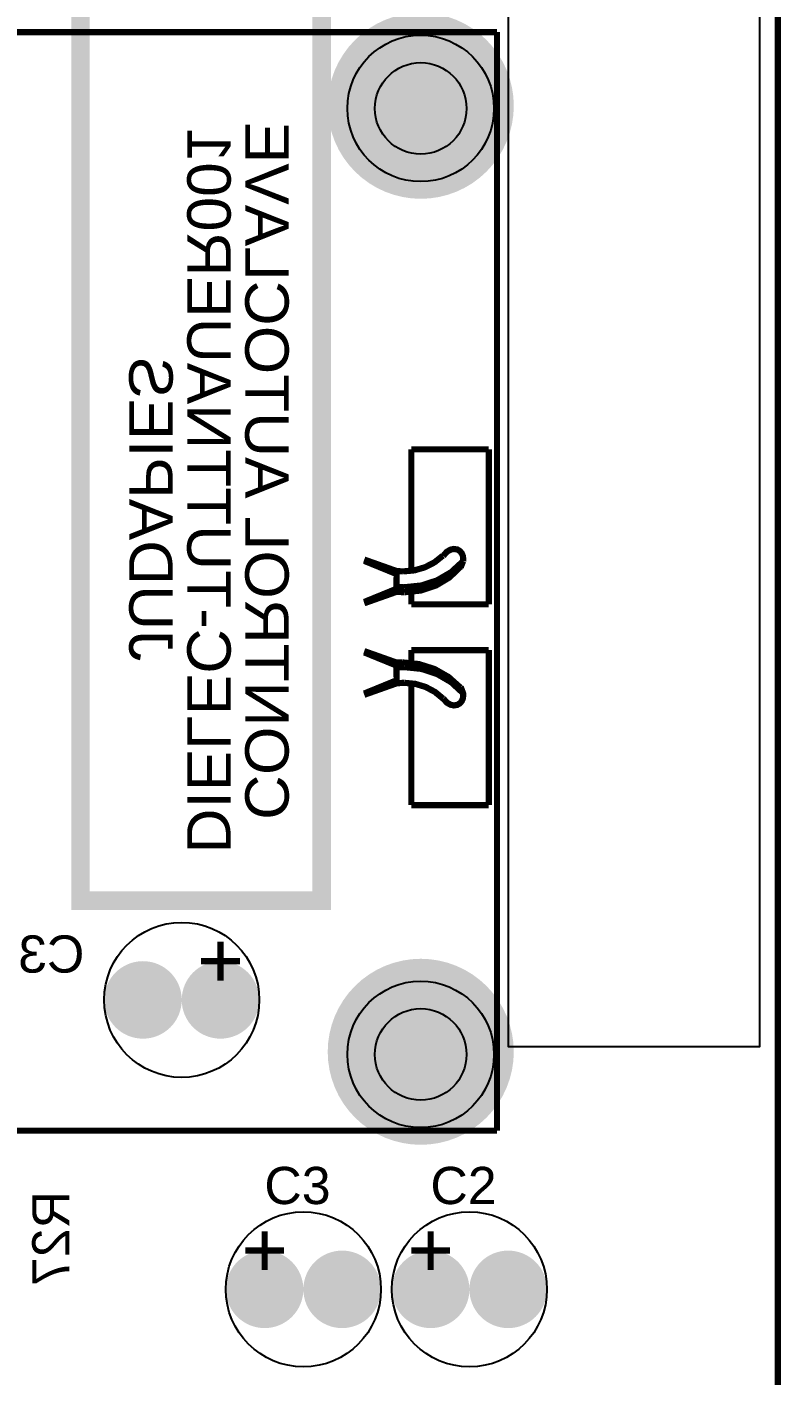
# Model space of a CAD drawing. Header units: inches. Extents: x -1.93 to 1.94, y -2.6 to 2.6.
# Drawn here: x 0.967 to 1.94, y -0.204 to 1.535 of the extents above; entities that cross this region are included whole.
import ezdxf

# ---------------------------------------------------------------- set-up
doc = ezdxf.new("R2010")
doc.units = ezdxf.units.IN
doc.layers.get('0').update_dxf_attribs({"linetype": 'CONTINUOUS'})

# ---------------------------------------------------------------- blocks, each defined once
blk = doc.blocks.new('EPAD')
at = {"const_width": 0.5}
blk.add_lwpolyline([(-0.25, 0, 1), (0.25, 0, 1)], format="xyb", close=True, dxfattribs=at)

msp = doc.modelspace()

# ---------------------------------------------------------------- linework, layer by layer
for points, const_width in [([(-1.930433, -2.598425), (1.935709, -2.598425), (1.935709, 2.598425), (-1.930433, 2.598425), (-1.930433, -2.598425)], 0.008), ([(-1.930433, -2.598425), (1.935709, -2.598425), (1.935709, 2.598425), (-1.930433, 2.598425), (-1.930433, -2.598425)], 0.008), ([(-1.930433, -2.598425), (1.935709, -2.598425), (1.935709, 2.598425), (-1.930433, 2.598425), (-1.930433, -2.598425)], 0.008), ([(1.036248, 0.407481), (1.347272, 0.407481), (1.347272, 1.667323), (1.036248, 1.667323), (1.036248, 0.407481)], 0.024), ([(1.036248, 0.407481), (1.347272, 0.407481), (1.347272, 1.667323), (1.036248, 1.667323), (1.036248, 0.407481)], 0.024), ([(1.036248, 0.407481), (1.347272, 0.407481), (1.347272, 1.667323), (1.036248, 1.667323), (1.036248, 0.407481)], 0.024), ([(1.573465, 1.528117), (-1.576142, 1.528117)], 0.008), ([(1.573465, 1.528117), (-1.576142, 1.528117)], 0.008), ([(1.573465, 1.528117), (-1.576142, 1.528117)], 0.008), ([(1.573465, 0.110794), (1.573465, 1.528117)], 0.008), ([(1.573465, 0.110794), (1.573465, 1.528117)], 0.008), ([(1.573465, 0.110794), (1.573465, 1.528117)], 0.008), ([(1.562835, 0.989928), (1.462835, 0.989928)], 0.008), ([(1.462835, 0.989928), (1.462835, 0.834383)], 0.008), ([(1.562835, 0.989928), (1.462835, 0.989928)], 0.008), ([(1.462835, 0.989928), (1.462835, 0.834383)], 0.008), ([(1.562835, 0.989928), (1.462835, 0.989928)], 0.008), ([(1.462835, 0.989928), (1.462835, 0.834383)], 0.008), ([(1.562835, 0.789928), (1.562835, 0.989928)], 0.008), ([(1.562835, 0.789928), (1.562835, 0.989928)], 0.008), ([(1.562835, 0.789928), (1.562835, 0.989928)], 0.008), ([(1.503597, 0.852669), (1.492901, 0.844103), (1.480572, 0.837712), (1.466884, 0.833716), (1.452111, 0.832335)], 0.008), ([(1.503597, 0.852669), (1.492901, 0.844103), (1.480572, 0.837712), (1.466884, 0.833716), (1.452111, 0.832335)], 0.008), ([(1.503597, 0.852669), (1.492901, 0.844103), (1.480572, 0.837712), (1.466884, 0.833716), (1.452111, 0.832335)], 0.008), ([(1.504054, 0.852346), (1.508613, 0.85761), (1.513406, 0.860418), (1.517763, 0.861326), (1.522185, 0.860626), (1.525517, 0.858661), (1.527915, 0.855831), (1.529446, 0.852173), (1.5299, 0.84772), (1.529662, 0.845511)], 0.008), ([(1.504054, 0.852346), (1.508613, 0.85761), (1.513406, 0.860418), (1.517763, 0.861326), (1.522185, 0.860626), (1.525517, 0.858661), (1.527915, 0.855831), (1.529446, 0.852173), (1.5299, 0.84772), (1.529662, 0.845511)], 0.008), ([(1.504054, 0.852346), (1.508613, 0.85761), (1.513406, 0.860418), (1.517763, 0.861326), (1.522185, 0.860626), (1.525517, 0.858661), (1.527915, 0.855831), (1.529446, 0.852173), (1.5299, 0.84772), (1.529662, 0.845511)], 0.008), ([(1.444362, 0.832684), (1.402205, 0.847647)], 0.008), ([(1.444362, 0.832684), (1.402205, 0.847647)], 0.008), ([(1.444362, 0.832684), (1.402205, 0.847647)], 0.008), ([(1.402205, 0.84596), (1.443921, 0.82892), (1.44392, 0.825254), (1.443916, 0.820933), (1.443913, 0.816448), (1.443918, 0.812318), (1.443921, 0.80999), (1.402205, 0.79295)], 0.008), ([(1.402205, 0.84596), (1.443921, 0.82892), (1.44392, 0.825254), (1.443916, 0.820933), (1.443913, 0.816448), (1.443918, 0.812318), (1.443921, 0.80999), (1.402205, 0.79295)], 0.008), ([(1.402205, 0.84596), (1.443921, 0.82892), (1.44392, 0.825254), (1.443916, 0.820933), (1.443913, 0.816448), (1.443918, 0.812318), (1.443921, 0.80999), (1.402205, 0.79295)], 0.008), ([(1.44345, 0.832835), (1.452111, 0.832335)], 0.008), ([(1.44345, 0.832835), (1.452111, 0.832335)], 0.008), ([(1.44345, 0.832835), (1.452111, 0.832335)], 0.008), ([(1.443915, 0.832674), (1.443913, 0.832499), (1.443918, 0.830769), (1.443921, 0.82892)], 0.008), ([(1.443915, 0.832674), (1.443913, 0.832499), (1.443918, 0.830769), (1.443921, 0.82892)], 0.008), ([(1.443915, 0.832674), (1.443913, 0.832499), (1.443918, 0.830769), (1.443921, 0.82892)], 0.008), ([(1.52968, 0.84553), (1.514346, 0.831406), (1.496226, 0.82082), (1.475797, 0.814172), (1.453536, 0.811867)], 0.008), ([(1.52968, 0.84553), (1.514346, 0.831406), (1.496226, 0.82082), (1.475797, 0.814172), (1.453536, 0.811867)], 0.008), ([(1.52968, 0.84553), (1.514346, 0.831406), (1.496226, 0.82082), (1.475797, 0.814172), (1.453536, 0.811867)], 0.008), ([(1.526406, 0.838372), (1.511966, 0.824582), (1.494776, 0.814233), (1.475309, 0.807727), (1.454041, 0.805469)], 0.008), ([(1.526406, 0.838372), (1.511966, 0.824582), (1.494776, 0.814233), (1.475309, 0.807727), (1.454041, 0.805469)], 0.008), ([(1.526406, 0.838372), (1.511966, 0.824582), (1.494776, 0.814233), (1.475309, 0.807727), (1.454041, 0.805469)], 0.008), ([(1.526548, 0.838213), (1.527058, 0.838791), (1.529662, 0.845511)], 0.008), ([(1.526548, 0.838213), (1.527058, 0.838791), (1.529662, 0.845511)], 0.008), ([(1.526548, 0.838213), (1.527058, 0.838791), (1.529662, 0.845511)], 0.008), ([(1.402205, 0.791263), (1.444362, 0.806226)], 0.008), ([(1.402205, 0.791263), (1.444362, 0.806226)], 0.008), ([(1.402205, 0.791263), (1.444362, 0.806226)], 0.008), ([(1.443336, 0.806067), (1.454041, 0.805469)], 0.008), ([(1.443336, 0.806067), (1.454041, 0.805469)], 0.008), ([(1.443336, 0.806067), (1.454041, 0.805469)], 0.008), ([(1.443848, 0.812324), (1.453536, 0.811867)], 0.008), ([(1.443848, 0.812324), (1.453536, 0.811867)], 0.008), ([(1.443848, 0.812324), (1.453536, 0.811867)], 0.008), ([(1.443921, 0.80999), (1.44392, 0.807391), (1.443916, 0.806151), (1.443915, 0.806237)], 0.008), ([(1.443921, 0.80999), (1.44392, 0.807391), (1.443916, 0.806151), (1.443915, 0.806237)], 0.008), ([(1.443921, 0.80999), (1.44392, 0.807391), (1.443916, 0.806151), (1.443915, 0.806237)], 0.008), ([(1.462835, 0.807318), (1.462835, 0.789928)], 0.008), ([(1.462835, 0.807318), (1.462835, 0.789928)], 0.008), ([(1.462835, 0.807318), (1.462835, 0.789928)], 0.008), ([(1.462835, 0.789928), (1.562835, 0.789928)], 0.008), ([(1.462835, 0.789928), (1.562835, 0.789928)], 0.008), ([(1.462835, 0.789928), (1.562835, 0.789928)], 0.008), ([(1.444362, 0.714574), (1.402205, 0.729537)], 0.008), ([(1.444362, 0.714574), (1.402205, 0.729537)], 0.008), ([(1.444362, 0.714574), (1.402205, 0.729537)], 0.008), ([(1.443921, 0.71081), (1.402205, 0.72785)], 0.008), ([(1.443921, 0.71081), (1.402205, 0.72785)], 0.008), ([(1.443921, 0.71081), (1.402205, 0.72785)], 0.008), ([(1.562835, 0.730872), (1.462835, 0.730872)], 0.008), ([(1.462835, 0.730872), (1.462835, 0.713411)], 0.008), ([(1.562835, 0.730872), (1.462835, 0.730872)], 0.008), ([(1.462835, 0.730872), (1.462835, 0.713411)], 0.008), ([(1.562835, 0.730872), (1.462835, 0.730872)], 0.008), ([(1.462835, 0.730872), (1.462835, 0.713411)], 0.008), ([(1.562835, 0.530872), (1.562835, 0.730872)], 0.008), ([(1.562835, 0.530872), (1.562835, 0.730872)], 0.008), ([(1.562835, 0.530872), (1.562835, 0.730872)], 0.008), ([(1.443308, 0.71473), (1.45088, 0.715008)], 0.008), ([(1.443308, 0.71473), (1.45088, 0.715008)], 0.008), ([(1.443308, 0.71473), (1.45088, 0.715008)], 0.008), ([(1.443921, 0.71081), (1.44392, 0.713409), (1.443916, 0.714649), (1.443915, 0.714563)], 0.008), ([(1.443921, 0.71081), (1.44392, 0.713409), (1.443916, 0.714649), (1.443915, 0.714563)], 0.008), ([(1.443921, 0.71081), (1.44392, 0.713409), (1.443916, 0.714649), (1.443915, 0.714563)], 0.008), ([(1.443921, 0.71081), (1.443918, 0.708483)], 0.008), ([(1.443921, 0.71081), (1.443918, 0.708483)], 0.008), ([(1.443921, 0.71081), (1.443918, 0.708483)], 0.008), ([(1.526119, 0.682527), (1.510856, 0.696167), (1.492926, 0.706381), (1.472783, 0.712788), (1.45088, 0.715008)], 0.008), ([(1.526119, 0.682527), (1.510856, 0.696167), (1.492926, 0.706381), (1.472783, 0.712788), (1.45088, 0.715008)], 0.008), ([(1.526119, 0.682527), (1.510856, 0.696167), (1.492926, 0.706381), (1.472783, 0.712788), (1.45088, 0.715008)], 0.008), ([(1.443918, 0.708483), (1.443913, 0.704332), (1.443916, 0.699844), (1.44392, 0.695527), (1.443921, 0.69188), (1.402205, 0.67484)], 0.008), ([(1.443918, 0.708483), (1.443913, 0.704332), (1.443916, 0.699844), (1.44392, 0.695527), (1.443921, 0.69188), (1.402205, 0.67484)], 0.008), ([(1.443918, 0.708483), (1.443913, 0.704332), (1.443916, 0.699844), (1.44392, 0.695527), (1.443921, 0.69188), (1.402205, 0.67484)], 0.008), ([(1.443904, 0.708481), (1.453582, 0.708938)], 0.008), ([(1.443904, 0.708481), (1.453582, 0.708938)], 0.008), ([(1.443904, 0.708481), (1.453582, 0.708938)], 0.008), ([(1.443921, 0.69188), (1.44392, 0.68928), (1.443916, 0.688041), (1.443915, 0.688126)], 0.008), ([(1.443921, 0.69188), (1.44392, 0.68928), (1.443916, 0.688041), (1.443915, 0.688126)], 0.008), ([(1.443921, 0.69188), (1.44392, 0.68928), (1.443916, 0.688041), (1.443915, 0.688126)], 0.008), ([(1.529642, 0.675312), (1.514325, 0.68942), (1.496225, 0.699995), (1.475819, 0.706635), (1.453582, 0.708938)], 0.008), ([(1.529642, 0.675312), (1.514325, 0.68942), (1.496225, 0.699995), (1.475819, 0.706635), (1.453582, 0.708938)], 0.008), ([(1.529642, 0.675312), (1.514325, 0.68942), (1.496225, 0.699995), (1.475819, 0.706635), (1.453582, 0.708938)], 0.008), ([(1.402205, 0.673153), (1.444362, 0.688116)], 0.008), ([(1.402205, 0.673153), (1.444362, 0.688116)], 0.008), ([(1.402205, 0.673153), (1.444362, 0.688116)], 0.008), ([(1.443363, 0.687955), (1.453524, 0.688674)], 0.008), ([(1.443363, 0.687955), (1.453524, 0.688674)], 0.008), ([(1.443363, 0.687955), (1.453524, 0.688674)], 0.008), ([(1.503802, 0.668258), (1.493429, 0.676851), (1.481406, 0.683269), (1.468012, 0.687285), (1.453524, 0.688674)], 0.008), ([(1.503802, 0.668258), (1.493429, 0.676851), (1.481406, 0.683269), (1.468012, 0.687285), (1.453524, 0.688674)], 0.008), ([(1.503802, 0.668258), (1.493429, 0.676851), (1.481406, 0.683269), (1.468012, 0.687285), (1.453524, 0.688674)], 0.008), ([(1.462835, 0.686448), (1.462835, 0.530872)], 0.008), ([(1.462835, 0.686448), (1.462835, 0.530872)], 0.008), ([(1.462835, 0.686448), (1.462835, 0.530872)], 0.008), ([(1.504058, 0.668449), (1.508613, 0.66319), (1.513406, 0.660382), (1.517763, 0.659474), (1.522185, 0.660174), (1.525517, 0.662139), (1.527915, 0.664969), (1.529446, 0.668627), (1.5299, 0.67308), (1.529662, 0.675289), (1.527268, 0.681666), (1.526381, 0.682726)], 0.008), ([(1.504058, 0.668449), (1.508613, 0.66319), (1.513406, 0.660382), (1.517763, 0.659474), (1.522185, 0.660174), (1.525517, 0.662139), (1.527915, 0.664969), (1.529446, 0.668627), (1.5299, 0.67308), (1.529662, 0.675289), (1.527268, 0.681666), (1.526381, 0.682726)], 0.008), ([(1.504058, 0.668449), (1.508613, 0.66319), (1.513406, 0.660382), (1.517763, 0.659474), (1.522185, 0.660174), (1.525517, 0.662139), (1.527915, 0.664969), (1.529446, 0.668627), (1.5299, 0.67308), (1.529662, 0.675289), (1.527268, 0.681666), (1.526381, 0.682726)], 0.008), ([(1.462835, 0.530872), (1.562835, 0.530872)], 0.008), ([(1.462835, 0.530872), (1.562835, 0.530872)], 0.008), ([(1.462835, 0.530872), (1.562835, 0.530872)], 0.008), ([(1.216811, 0.354528), (1.216811, 0.304528)], 0.008), ([(1.216811, 0.354528), (1.216811, 0.304528)], 0.008), ([(1.216811, 0.354528), (1.216811, 0.304528)], 0.008), ([(1.241811, 0.329528), (1.191811, 0.329528)], 0.008), ([(1.241811, 0.329528), (1.191811, 0.329528)], 0.008), ([(1.241811, 0.329528), (1.191811, 0.329528)], 0.008), ([(-1.576142, 0.110794), (1.573465, 0.110794)], 0.008), ([(-1.576142, 0.110794), (1.573465, 0.110794)], 0.008), ([(-1.576142, 0.110794), (1.573465, 0.110794)], 0.008), ([(1.273695, -0.018892), (1.273695, -0.068892)], 0.008), ([(1.273695, -0.018892), (1.273695, -0.068892)], 0.008), ([(1.273695, -0.018892), (1.273695, -0.068892)], 0.008), ([(1.487837, -0.018892), (1.487837, -0.068892)], 0.008), ([(1.487837, -0.018892), (1.487837, -0.068892)], 0.008), ([(1.487837, -0.018892), (1.487837, -0.068892)], 0.008), ([(1.248695, -0.043892), (1.298695, -0.043892)], 0.008), ([(1.248695, -0.043892), (1.298695, -0.043892)], 0.008), ([(1.248695, -0.043892), (1.298695, -0.043892)], 0.008), ([(1.462837, -0.043892), (1.512837, -0.043892)], 0.008), ([(1.462837, -0.043892), (1.512837, -0.043892)], 0.008), ([(1.462837, -0.043892), (1.512837, -0.043892)], 0.008)]:
    msp.add_lwpolyline(points, dxfattribs=dict(const_width=const_width))
msp.add_lwpolyline([(1.911913, 1.805752), (1.911913, 0.219039), (1.588193, 0.219039), (1.588193, 1.805752), (1.911913, 1.805752)])
for centre, radius in [((1.475039, 1.429691), 0.094488), ((1.475039, 1.429691), 0.094488), ((1.475039, 1.429691), 0.094488), ((1.475039, 1.429691), 0.059055), ((1.475039, 1.429691), 0.059055), ((1.475039, 1.429691), 0.059055), ((1.166811, 0.279528), 0.1), ((1.166811, 0.279528), 0.1), ((1.166811, 0.279528), 0.1), ((1.475039, 0.209219), 0.094488), ((1.475039, 0.209219), 0.094488), ((1.475039, 0.209219), 0.094488), ((1.475039, 0.209219), 0.059055), ((1.475039, 0.209219), 0.059055), ((1.475039, 0.209219), 0.059055), ((1.323695, -0.093892), 0.1), ((1.323695, -0.093892), 0.1), ((1.323695, -0.093892), 0.1), ((1.537837, -0.093892), 0.1), ((1.537837, -0.093892), 0.1), ((1.537837, -0.093892), 0.1)]:
    msp.add_circle(centre, radius)

# ---------------------------------------------------------------- block references
for p, xscale, yscale in [((1.475079, 1.433071), 0.24, 0.24), ((1.475079, 0.212598), 0.24, 0.24), ((1.116811, 0.279528), 0.1, 0.1), ((1.216811, 0.279528), 0.1, 0.1), ((1.273695, -0.093892), 0.1, 0.1), ((1.373695, -0.093892), 0.1, 0.1), ((1.487837, -0.093892), 0.1, 0.1), ((1.587837, -0.093892), 0.1, 0.1)]:
    msp.add_blockref('EPAD', p, dxfattribs=dict(xscale=xscale, yscale=yscale))

# ---------------------------------------------------------------- texts
at = {"text_generation_flag": 2}
for s, height, rotation, width, p in [('CONTROL AUTOCLAVE', 0.056, -90, 1.071429, (1.248693, 0.511811)), ('CONTROL AUTOCLAVE', 0.056, -90, 1.071429, (1.248693, 0.511811)), ('CONTROL AUTOCLAVE', 0.056, -90, 1.071429, (1.248693, 0.511811)), ('DIELEC-TUTTNAUER001', 0.056, -90, 1.071429, (1.17389, 0.468504)), ('DIELEC-TUTTNAUER001', 0.056, -90, 1.071429, (1.17389, 0.468504)), ('DIELEC-TUTTNAUER001', 0.056, -90, 1.071429, (1.17389, 0.468504)), ('JUDAPIES', 0.056, -90, 1.071429, (1.099087, 0.716535)), ('JUDAPIES', 0.056, -90, 1.071429, (1.099087, 0.716535)), ('JUDAPIES', 0.056, -90, 1.071429, (1.099087, 0.716535)), ('R27', 0.048, 90, 1.041667, (1.022, 0.033)), ('R27', 0.048, 90, 1.041667, (1.022, 0.033)), ('R27', 0.048, 90, 1.041667, (1.022, 0.033))]:
    msp.add_text(s, height=height, rotation=rotation, dxfattribs=dict(at, width=width)).set_placement(p)
at = {"text_generation_flag": 2, "width": 1.041667}
msp.add_text('C35', height=0.048, dxfattribs=at).set_placement((1.041386, 0.314724))
msp.add_text('C35', height=0.048, dxfattribs=at).set_placement((1.041386, 0.314724))
msp.add_text('C35', height=0.048, dxfattribs=at).set_placement((1.041386, 0.314724))
at = {"width": 1.041667}
for s, p in [('C3', (1.273333, 0.016108)), ('C3', (1.273333, 0.016108)), ('C3', (1.273333, 0.016108)), ('C2', (1.487475, 0.016108)), ('C2', (1.487475, 0.016108)), ('C2', (1.487475, 0.016108))]:
    msp.add_text(s, height=0.048, dxfattribs=at).set_placement(p)

doc.saveas('drawing.dxf')
